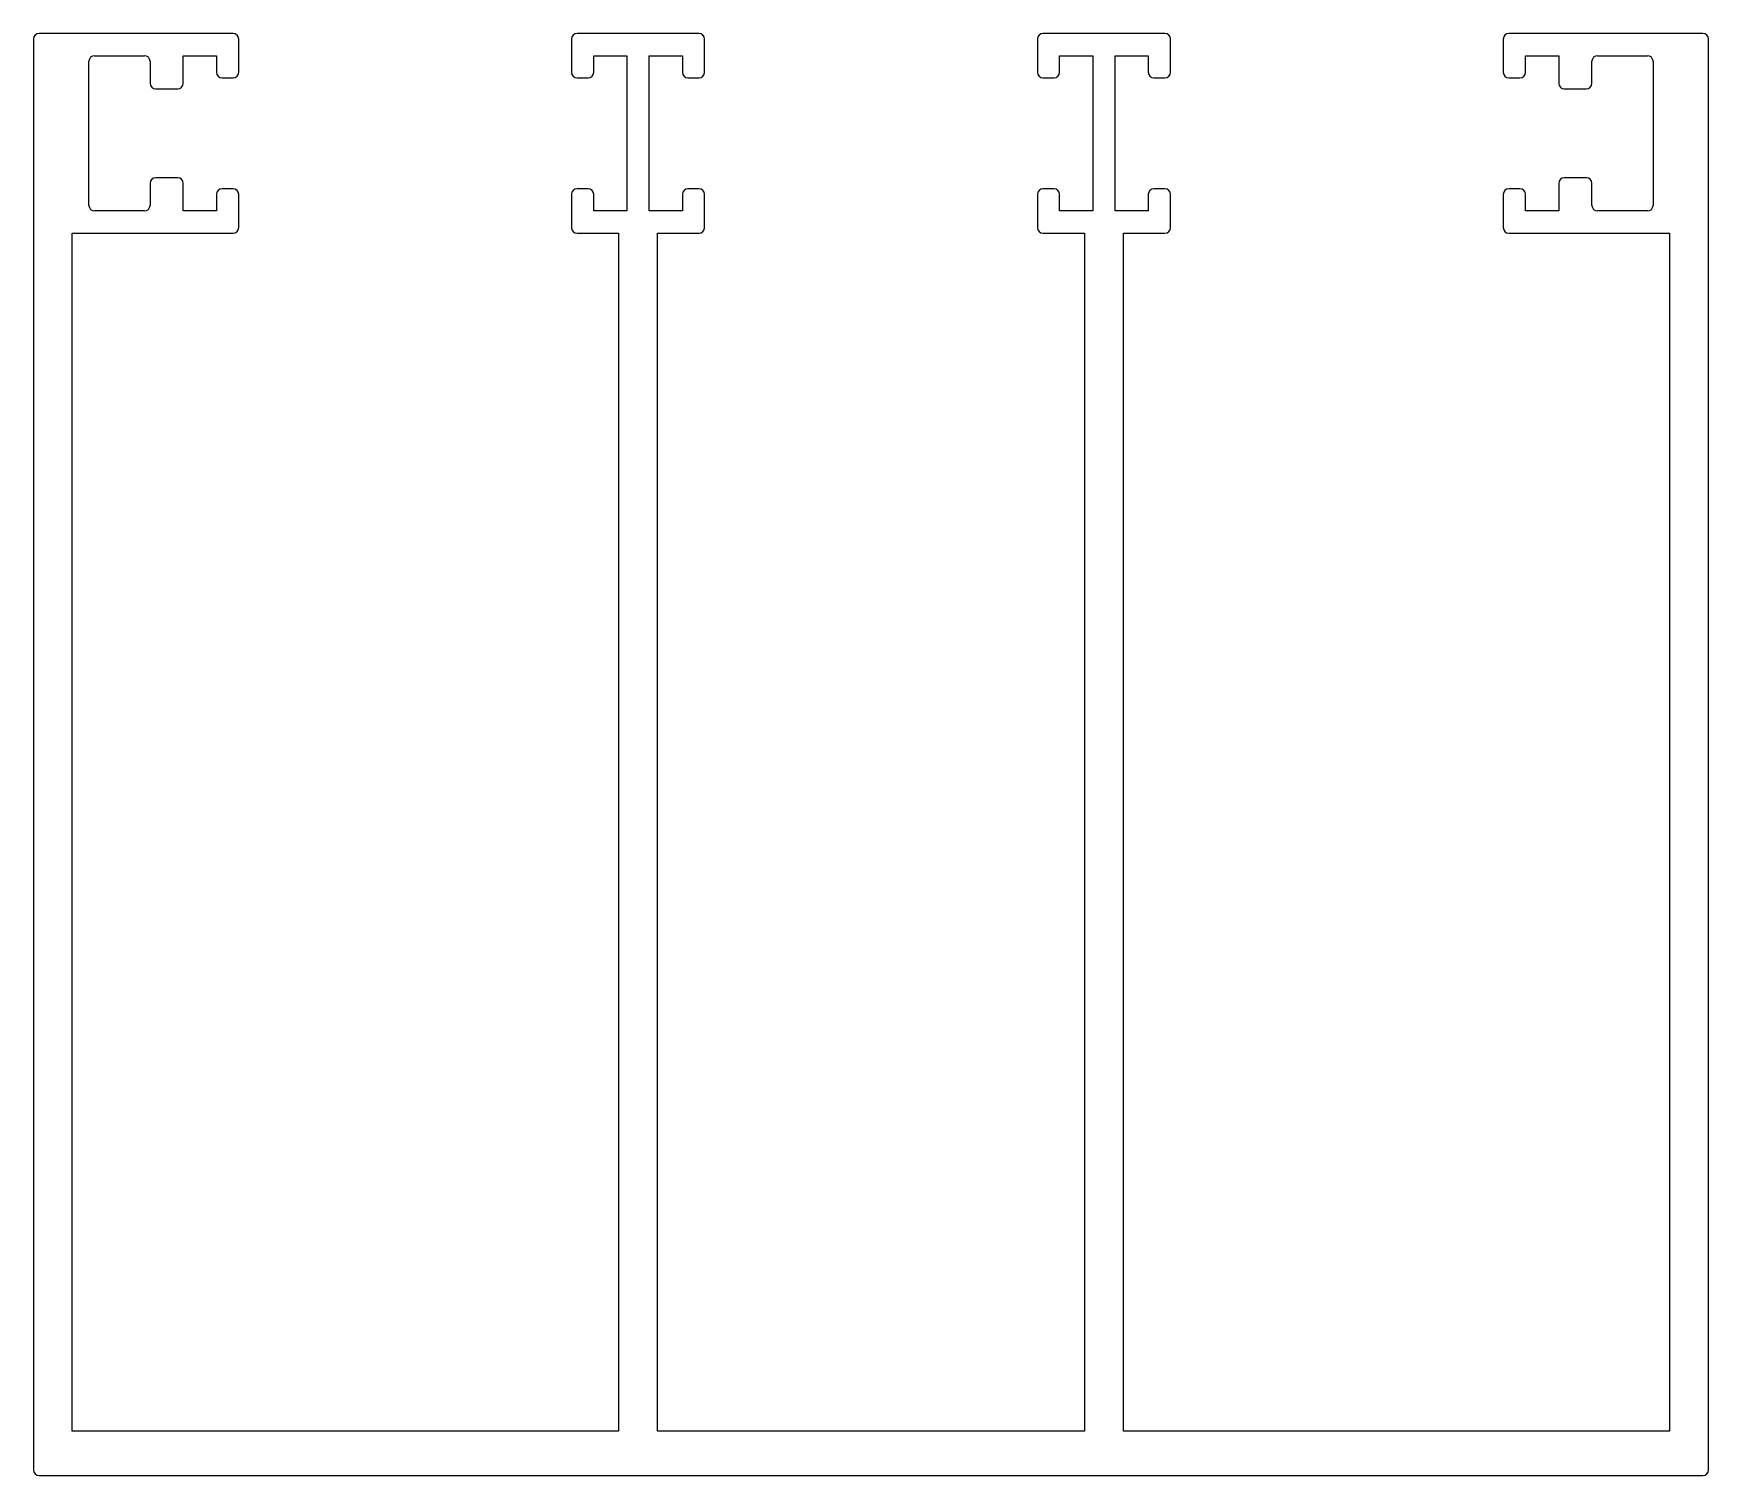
# Model space of a CAD drawing. Extents: x 1.6 to 77.1, y 1.5 to 66.5.
import ezdxf

# ---------------------------------------------------------------- set-up
doc = ezdxf.new("R2010")
doc.units = 0
doc.layers.get('0').update_dxf_attribs({"linetype": 'CONTINUOUS'})

msp = doc.modelspace()

# ---------------------------------------------------------------- linework, layer by layer
for p, q in [((10.628, 66.454), (1.878, 66.454)), ((31.628, 66.454), (26.128, 66.454)), ((52.628, 66.454), (47.128, 66.454)), ((76.878, 66.454), (68.128, 66.454)), ((1.628, 66.204), (1.628, 1.704)), ((10.878, 64.704), (10.878, 66.204)), ((25.878, 66.204), (25.878, 64.704)), ((31.878, 64.704), (31.878, 66.204)), ((46.878, 66.204), (46.878, 64.704)), ((52.878, 64.704), (52.878, 66.204)), ((67.878, 66.204), (67.878, 64.704)), ((77.128, 1.704), (77.128, 66.204)), ((4.13, 58.704), (4.13, 65.204)), ((4.38, 65.454), (6.632, 65.454)), ((6.882, 65.204), (6.882, 64.204)), ((8.378, 64.204), (8.378, 65.454)), ((8.378, 65.454), (9.878, 65.454)), ((9.878, 65.454), (9.878, 64.704)), ((26.878, 64.704), (26.878, 65.454)), ((26.878, 65.454), (28.378, 65.454)), ((28.378, 65.454), (28.378, 58.454)), ((29.378, 58.454), (29.378, 65.454)), ((29.378, 65.454), (30.878, 65.454)), ((30.878, 65.454), (30.878, 64.704)), ((47.878, 64.704), (47.878, 65.454)), ((47.878, 65.454), (49.378, 65.454)), ((49.378, 65.454), (49.378, 58.454)), ((50.378, 58.454), (50.378, 65.454)), ((50.378, 65.454), (51.878, 65.454)), ((51.878, 65.454), (51.878, 64.704)), ((68.878, 64.704), (68.878, 65.454)), ((68.878, 65.454), (70.378, 65.454)), ((70.378, 65.454), (70.378, 64.204)), ((71.875, 64.204), (71.875, 65.204)), ((72.125, 65.454), (74.377, 65.454)), ((74.627, 65.204), (74.627, 58.704)), ((10.128, 64.454), (10.628, 64.454)), ((26.128, 64.454), (26.628, 64.454)), ((31.128, 64.454), (31.628, 64.454)), ((47.128, 64.454), (47.628, 64.454)), ((52.128, 64.454), (52.628, 64.454)), ((68.128, 64.454), (68.628, 64.454)), ((7.132, 63.954), (8.128, 63.954)), ((70.628, 63.954), (71.625, 63.954)), ((6.882, 59.704), (6.882, 58.704)), ((8.128, 59.954), (7.132, 59.954)), ((8.378, 58.454), (8.378, 59.704)), ((70.378, 59.704), (70.378, 58.454)), ((71.625, 59.954), (70.628, 59.954)), ((71.875, 58.704), (71.875, 59.704)), ((9.878, 59.204), (9.878, 58.454)), ((10.628, 59.454), (10.128, 59.454)), ((10.878, 57.704), (10.878, 59.204)), ((25.878, 59.204), (25.878, 57.704)), ((26.628, 59.454), (26.128, 59.454)), ((26.878, 58.454), (26.878, 59.204)), ((30.878, 59.204), (30.878, 58.454)), ((31.628, 59.454), (31.128, 59.454)), ((31.878, 57.704), (31.878, 59.204)), ((46.878, 59.204), (46.878, 57.704)), ((47.628, 59.454), (47.128, 59.454)), ((47.878, 58.454), (47.878, 59.204)), ((51.878, 59.204), (51.878, 58.454)), ((52.628, 59.454), (52.128, 59.454)), ((52.878, 57.704), (52.878, 59.204)), ((67.878, 59.204), (67.878, 57.704)), ((68.628, 59.454), (68.128, 59.454)), ((68.878, 58.454), (68.878, 59.204)), ((6.632, 58.454), (4.38, 58.454)), ((9.878, 58.454), (8.378, 58.454)), ((28.378, 58.454), (26.878, 58.454)), ((30.878, 58.454), (29.378, 58.454)), ((49.378, 58.454), (47.878, 58.454)), ((51.878, 58.454), (50.378, 58.454)), ((70.378, 58.454), (68.878, 58.454)), ((74.377, 58.454), (72.125, 58.454)), ((3.378, 3.454), (3.378, 57.454)), ((3.378, 57.454), (10.628, 57.454)), ((26.128, 57.454), (28.003, 57.454)), ((28.003, 57.454), (28.003, 3.454)), ((29.753, 3.454), (29.753, 57.454)), ((29.753, 57.454), (31.628, 57.454)), ((47.128, 57.454), (49.003, 57.454)), ((49.003, 57.454), (49.003, 3.454)), ((50.753, 3.454), (50.753, 57.454)), ((50.753, 57.454), (52.628, 57.454)), ((68.128, 57.454), (75.378, 57.454)), ((75.378, 57.454), (75.378, 3.454)), ((28.003, 3.454), (3.378, 3.454)), ((49.003, 3.454), (29.753, 3.454)), ((75.378, 3.454), (50.753, 3.454)), ((1.878, 1.454), (76.878, 1.454))]:
    msp.add_line(p, q)
for centre, start, end in [((1.878, 66.204), 90, 180), ((10.628, 66.204), 0, 90), ((26.128, 66.204), 90, 180), ((31.628, 66.204), 0, 90), ((47.128, 66.204), 90, 180), ((52.628, 66.204), 0, 90), ((68.128, 66.204), 90, 180), ((76.878, 66.204), 0, 90), ((4.38, 65.204), 90, 180), ((6.632, 65.204), 0, 90), ((72.125, 65.204), 90, 180), ((74.377, 65.204), 0, 90), ((7.132, 64.204), 180, 270), ((8.128, 64.204), 270, 0), ((10.128, 64.704), 180, 270), ((10.628, 64.704), 270, 0), ((26.128, 64.704), 180, 270), ((26.628, 64.704), 270, 0), ((31.128, 64.704), 180, 270), ((31.628, 64.704), 270, 0), ((47.128, 64.704), 180, 270), ((47.628, 64.704), 270, 0), ((52.128, 64.704), 180, 270), ((52.628, 64.704), 270, 0), ((68.128, 64.704), 180, 270), ((68.628, 64.704), 270, 0), ((70.628, 64.204), 180, 270), ((71.625, 64.204), 270, 0), ((7.132, 59.704), 90, 180), ((8.128, 59.704), 0, 90), ((70.628, 59.704), 90, 180), ((71.625, 59.704), 0, 90), ((10.128, 59.204), 90, 180), ((10.628, 59.204), 0, 90), ((26.128, 59.204), 90, 180), ((26.628, 59.204), 0, 90), ((31.128, 59.204), 90, 180), ((31.628, 59.204), 0, 90), ((47.128, 59.204), 90, 180), ((47.628, 59.204), 0, 90), ((52.128, 59.204), 90, 180), ((52.628, 59.204), 0, 90), ((68.128, 59.204), 90, 180), ((68.628, 59.204), 0, 90), ((4.38, 58.704), 180, 270), ((6.632, 58.704), 270, 0), ((72.125, 58.704), 180, 270), ((74.377, 58.704), 270, 0), ((10.628, 57.704), 270, 0), ((26.128, 57.704), 180, 270), ((31.628, 57.704), 270, 0), ((47.128, 57.704), 180, 270), ((52.628, 57.704), 270, 0), ((68.128, 57.704), 180, 270), ((1.878, 1.704), 180, 270), ((76.878, 1.704), 270, 0)]:
    msp.add_arc(centre, 0.25, start, end)

doc.saveas('drawing.dxf')
